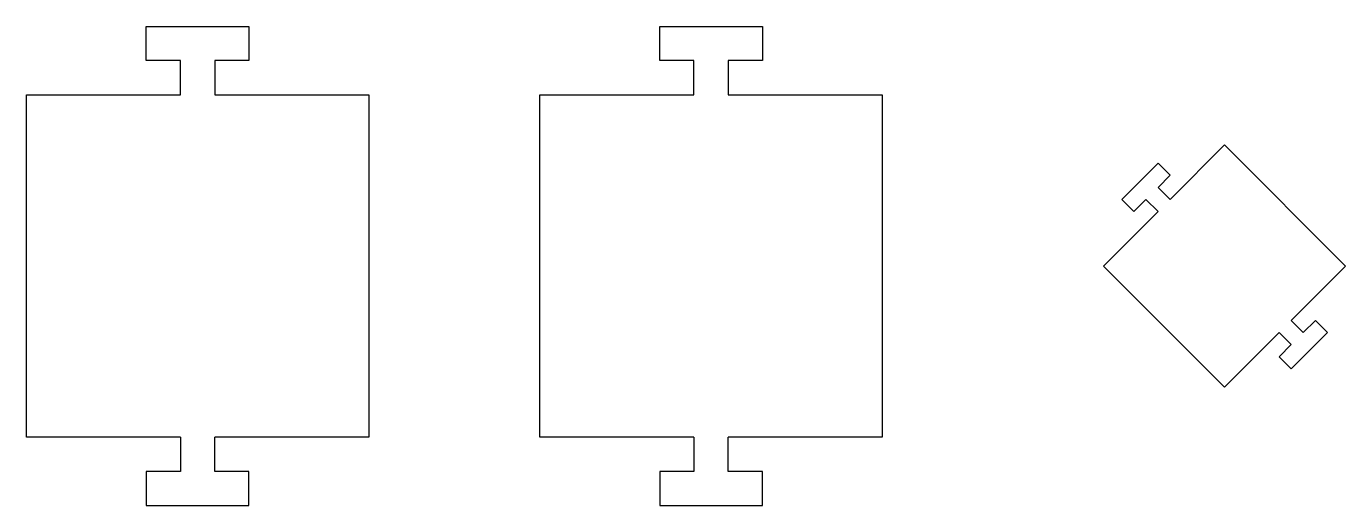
# Model space of a CAD drawing. Header units: millimetres. Extents: x -10 to 67.1, y -14 to 14.
import ezdxf

# ---------------------------------------------------------------- set-up
doc = ezdxf.new("R2010")
doc.units = ezdxf.units.MM
doc.layers.get('0').update_dxf_attribs({"linetype": 'CONTINUOUS', "lineweight": 25, "true_color": 0x000000})

# ---------------------------------------------------------------- blocks, each defined once
blk = doc.blocks.new('testblock2')
for p, q in [((-3, 8), (-3, 10)), ((-3, 10), (3, 10)), ((3, 10), (3, 8)), ((-1, 8), (-3, 8)), ((-1, 6), (-1, 8)), ((3, 8), (1, 8)), ((1, 8), (1, 6))]:
    blk.add_line(p, q)
blk = doc.blocks.new('testblock')
for p, q in [((-3, 2), (-3, 4)), ((-3, 4), (3, 4)), ((3, 4), (3, 2)), ((-1, 2), (-3, 2)), ((-1, 0), (-1, 2)), ((3, 2), (1, 2)), ((1, 2), (1, 0))]:
    blk.add_line(p, q)

msp = doc.modelspace()

# ---------------------------------------------------------------- linework, layer by layer
for p, q in [((-10, -10), (-10, 10)), ((-10, 10), (-1, 10)), ((1, 10), (10, 10)), ((10, 10), (10, -10)), ((20, -10), (20, 10)), ((20, 10), (29, 10)), ((31, 10), (40, 10)), ((40, 10), (40, -10)), ((56.818, 3.889), (60, 7.071)), ((60, 7.071), (67.071, 0)), ((52.929, 0), (56.111, 3.182)), ((60, -7.071), (52.929, 0)), ((67.071, 0), (63.889, -3.182)), ((63.182, -3.889), (60, -7.071)), ((-1, -10), (-10, -10)), ((10, -10), (1, -10)), ((29, -10), (20, -10)), ((40, -10), (31, -10))]:
    msp.add_line(p, q)

# ---------------------------------------------------------------- block references
for name, p in [('testblock', (0, 10)), ('testblock2', (30, 4))]:
    msp.add_blockref(name, p)
at = {"xscale": 0.5, "yscale": 0.5}
for p, rotation in [((58.586, 1.414), 45), ((61.414, -1.414), -135)]:
    msp.add_blockref('testblock2', p, dxfattribs=dict(at, rotation=rotation))
at = {"yscale": -1, "rotation": 360}
for name, p in [('testblock', (0, -10)), ('testblock2', (30, -4))]:
    msp.add_blockref(name, p, dxfattribs=at)

doc.saveas('drawing.dxf')
